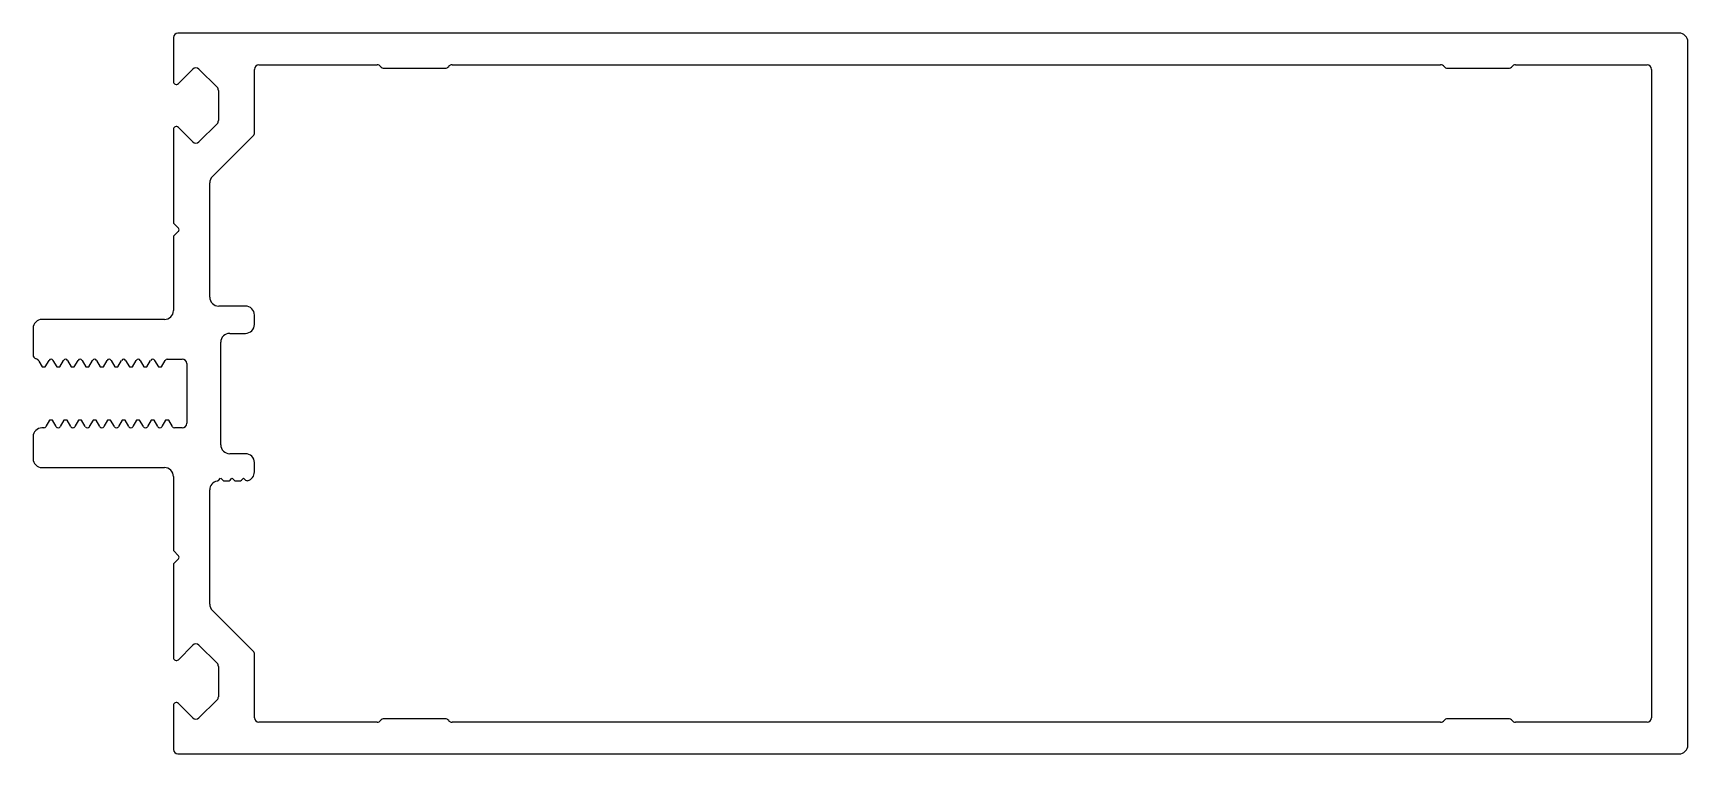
# Model space of a CAD drawing. Extents: x 1 to 147, y -12 to 51.
import ezdxf

# ---------------------------------------------------------------- set-up
doc = ezdxf.new("R2010")
doc.units = 0
doc.layers.get('0').update_dxf_attribs({"linetype": 'CONTINUOUS'})

msp = doc.modelspace()

# ---------------------------------------------------------------- linework, layer by layer
for p, q in [((145.94, 51.08), (13.6, 51.08)), ((13.22, 50.7), (13.22, 46.81)), ((146.73, -11.63), (146.73, 50.29)), ((20.76, 48.29), (31.17, 48.29)), ((37.79, 48.29), (124.92, 48.29)), ((131.54, 48.29), (143.13, 48.29)), ((13.65, 46.63), (14.93, 47.91)), ((15.47, 47.91), (17.07, 46.31)), ((20.36, 42.31), (20.36, 47.89)), ((31.79, 47.99), (37.17, 47.99)), ((125.54, 47.99), (130.92, 47.99)), ((143.53, 47.89), (143.53, -9.23)), ((17.18, 46.04), (17.18, 43.37)), ((13.22, 42.6), (13.22, 34.35)), ((14.93, 41.5), (13.65, 42.78)), ((17.07, 43.1), (15.47, 41.5)), ((16.65, 38.44), (20.24, 42.03)), ((16.42, 27.82), (16.42, 37.88)), ((13.22, 34.35), (13.66, 33.9)), ((13.66, 33.62), (13.22, 33.18)), ((13.22, 33.18), (13.22, 26.64)), ((19.57, 27.03), (17.21, 27.03)), ((0.85, 25.07), (0.85, 22.76)), ((12.43, 25.86), (1.63, 25.86)), ((20.36, 25.42), (20.36, 26.24)), ((17.39, 14.82), (17.39, 23.84)), ((18.18, 24.63), (19.57, 24.63)), ((1.36, 22.19), (1.65, 21.68)), ((1.92, 21.68), (2.25, 22.25)), ((2.6, 22.25), (2.93, 21.68)), ((3.2, 21.68), (3.53, 22.25)), ((3.88, 22.25), (4.21, 21.68)), ((4.48, 21.68), (4.81, 22.25)), ((5.16, 22.25), (5.49, 21.68)), ((5.76, 21.68), (6.09, 22.25)), ((6.44, 22.25), (6.77, 21.68)), ((7.04, 21.68), (7.37, 22.25)), ((7.72, 22.25), (8.05, 21.68)), ((8.32, 21.68), (8.65, 22.25)), ((9, 22.25), (9.33, 21.68)), ((9.6, 21.68), (9.93, 22.25)), ((10.28, 22.25), (10.61, 21.68)), ((10.88, 21.68), (11.21, 22.25)), ((11.56, 22.25), (11.89, 21.68)), ((12.16, 21.68), (12.49, 22.25)), ((12.67, 22.36), (13.99, 22.36)), ((14.39, 21.96), (14.39, 16.71)), ((1.65, 21.68), (1.79, 21.68)), ((1.79, 21.68), (1.92, 21.68)), ((2.93, 21.68), (3.07, 21.68)), ((3.07, 21.68), (3.2, 21.68)), ((4.21, 21.68), (4.35, 21.68)), ((4.35, 21.68), (4.48, 21.68)), ((5.49, 21.68), (5.63, 21.68)), ((5.63, 21.68), (5.76, 21.68)), ((6.77, 21.68), (6.91, 21.68)), ((6.91, 21.68), (7.04, 21.68)), ((8.05, 21.68), (8.19, 21.68)), ((8.19, 21.68), (8.32, 21.68)), ((9.33, 21.68), (9.47, 21.68)), ((9.47, 21.68), (9.6, 21.68)), ((10.61, 21.68), (10.75, 21.68)), ((10.75, 21.68), (10.88, 21.68)), ((11.89, 21.68), (12.03, 21.68)), ((12.03, 21.68), (12.16, 21.68)), ((1.79, 16.31), (1.63, 16.31)), ((2.29, 16.98), (1.96, 16.41)), ((2.56, 16.98), (2.29, 16.98)), ((2.89, 16.41), (2.56, 16.98)), ((3.57, 16.98), (3.24, 16.41)), ((3.71, 16.98), (3.57, 16.98)), ((3.84, 16.98), (3.71, 16.98)), ((4.17, 16.41), (3.84, 16.98)), ((4.85, 16.98), (4.52, 16.41)), ((4.99, 16.98), (4.85, 16.98)), ((5.12, 16.98), (4.99, 16.98)), ((5.45, 16.41), (5.12, 16.98)), ((6.13, 16.98), (5.8, 16.41)), ((6.27, 16.98), (6.13, 16.98)), ((6.4, 16.98), (6.27, 16.98)), ((6.73, 16.41), (6.4, 16.98)), ((7.41, 16.98), (7.08, 16.41)), ((7.55, 16.98), (7.41, 16.98)), ((7.68, 16.98), (7.55, 16.98)), ((8.01, 16.41), (7.68, 16.98)), ((8.69, 16.98), (8.36, 16.41)), ((8.83, 16.98), (8.69, 16.98)), ((8.96, 16.98), (8.83, 16.98)), ((9.29, 16.41), (8.96, 16.98)), ((9.97, 16.98), (9.64, 16.41)), ((10.11, 16.98), (9.97, 16.98)), ((10.24, 16.98), (10.11, 16.98)), ((10.57, 16.41), (10.24, 16.98)), ((11.25, 16.98), (10.92, 16.41)), ((11.39, 16.98), (11.25, 16.98)), ((11.52, 16.98), (11.39, 16.98)), ((11.85, 16.41), (11.52, 16.98)), ((12.53, 16.98), (12.2, 16.41)), ((12.67, 16.98), (12.53, 16.98)), ((12.8, 16.98), (12.67, 16.98)), ((13.13, 16.41), (12.8, 16.98)), ((13.99, 16.31), (13.31, 16.31)), ((0.85, 15.52), (0.85, 13.59)), ((19.57, 14.03), (18.18, 14.03)), ((20.36, 12.42), (20.36, 13.24)), ((1.63, 12.81), (12.43, 12.81)), ((13.22, 12.02), (13.22, 5.49)), ((17.18, 11.68), (17.38, 11.88)), ((17.4, 11.88), (17.57, 11.7)), ((18.21, 11.7), (18.38, 11.88)), ((18.4, 11.88), (18.57, 11.7)), ((19.21, 11.7), (19.38, 11.88)), ((19.4, 11.88), (19.57, 11.71)), ((16.42, 0.78), (16.42, 10.84)), ((17.74, 11.63), (18.04, 11.63)), ((18.74, 11.63), (19.04, 11.63)), ((13.22, 5.49), (13.66, 5.04)), ((13.66, 4.76), (13.22, 4.32)), ((13.22, 4.32), (13.22, -3.94)), ((20.24, -3.37), (16.65, 0.22)), ((13.65, -4.12), (14.93, -2.84)), ((15.47, -2.84), (17.07, -4.44)), ((20.36, -9.23), (20.36, -3.65)), ((17.18, -4.71), (17.18, -7.38)), ((13.22, -8.15), (13.22, -12.04)), ((14.93, -9.25), (13.65, -7.97)), ((17.07, -7.65), (15.47, -9.25)), ((31.17, -9.63), (20.76, -9.63)), ((37.17, -9.33), (31.79, -9.33)), ((124.92, -9.63), (37.79, -9.63)), ((130.92, -9.33), (125.54, -9.33)), ((143.13, -9.63), (131.54, -9.63)), ((13.6, -12.42), (145.94, -12.42))]:
    msp.add_line(p, q)
for centre, radius, start, end in [((13.6, 50.7), 0.381, 90, 180), ((145.94, 50.29), 0.79, 360, 90), ((20.76, 47.89), 0.4, 90, 180), ((31.17, 47.89), 0.4, 38.6822, 90), ((37.79, 47.89), 0.4, 90, 141.3178), ((124.92, 47.89), 0.4, 38.6822, 90), ((131.54, 47.89), 0.4, 90, 141.3178), ((143.13, 47.89), 0.4, 0, 90), ((13.47, 46.81), 0.254, 180, 315), ((15.2, 47.64), 0.381, 45, 135), ((31.79, 48.39), 0.4, 218.6822, 270), ((37.17, 48.39), 0.4, 270, 321.3178), ((125.54, 48.39), 0.4, 218.6822, 270), ((130.92, 48.39), 0.4, 270, 321.3178), ((16.8, 46.04), 0.381, 0.0002, 45.0001), ((13.47, 42.6), 0.254, 45, 180), ((16.8, 43.37), 0.381, 314.9999, 359.9999), ((19.96, 42.31), 0.4, 315, 360), ((15.2, 41.77), 0.381, 225, 315), ((17.21, 37.88), 0.79, 135, 180), ((13.52, 33.76), 0.203, 315, 45), ((17.21, 27.82), 0.79, 180, 270), ((12.43, 26.64), 0.787, 270, 0), ((19.57, 26.24), 0.79, 360, 90), ((1.63, 25.07), 0.787, 90, 180), ((19.57, 25.42), 0.79, 270, 0), ((18.18, 23.84), 0.79, 90, 180), ((1.25, 22.76), 0.406, 180, 252.4003), ((1.01, 21.99), 0.406, 30, 72.4003), ((2.43, 22.15), 0.203, 90, 150), ((2.43, 22.15), 0.203, 30, 90), ((3.71, 22.15), 0.203, 30, 150), ((4.99, 22.15), 0.203, 30, 150), ((6.27, 22.15), 0.203, 30, 150), ((7.55, 22.15), 0.203, 30, 150), ((8.83, 22.15), 0.203, 30, 150), ((10.11, 22.15), 0.203, 30, 150), ((11.39, 22.15), 0.203, 30, 150), ((12.67, 22.15), 0.203, 90, 150), ((13.99, 21.96), 0.4, 360, 90), ((1.63, 15.52), 0.787, 90, 180), ((1.79, 16.51), 0.203, 270, 330), ((3.07, 16.51), 0.203, 210, 330), ((4.35, 16.51), 0.203, 210, 330), ((5.63, 16.51), 0.203, 210, 330), ((6.91, 16.51), 0.203, 210, 330), ((8.19, 16.51), 0.203, 210, 330), ((9.47, 16.51), 0.203, 210, 330), ((10.75, 16.51), 0.203, 210, 330), ((12.03, 16.51), 0.203, 210, 330), ((13.31, 16.51), 0.203, 210, 270), ((13.99, 16.71), 0.4, 270, 0), ((18.18, 14.82), 0.79, 180, 270), ((1.63, 13.59), 0.787, 180, 270), ((19.57, 13.24), 0.79, 360, 90), ((12.43, 12.02), 0.787, 360, 90), ((17.04, 11.82), 0.2, 279.6224, 315), ((17.39, 11.87), 0.008, 45, 135), ((17.74, 11.88), 0.25, 225, 270), ((18.04, 11.88), 0.25, 270, 315), ((18.39, 11.87), 0.008, 45, 135), ((18.74, 11.88), 0.25, 225, 270), ((19.04, 11.88), 0.25, 270, 315), ((19.39, 11.87), 0.008, 45, 135), ((19.71, 11.85), 0.2, 225, 283.3001), ((19.57, 12.42), 0.79, 283.3001, 0), ((17.21, 10.84), 0.79, 99.6224, 180), ((13.52, 4.9), 0.203, 315, 45), ((17.21, 0.78), 0.79, 180, 225), ((15.2, -3.11), 0.381, 45, 135), ((13.47, -3.94), 0.254, 180, 315), ((19.96, -3.65), 0.4, 0, 45), ((16.8, -4.71), 0.381, 0.0002, 45.0001), ((13.47, -8.15), 0.254, 45, 180), ((16.8, -7.38), 0.381, 314.9999, 359.9999), ((15.2, -8.98), 0.381, 225, 315), ((20.76, -9.23), 0.4, 180, 270), ((31.17, -9.23), 0.4, 270, 321.3178), ((31.79, -9.73), 0.4, 90, 141.3178), ((37.17, -9.73), 0.4, 38.6822, 90), ((37.79, -9.23), 0.4, 218.6822, 270), ((124.92, -9.23), 0.4, 270, 321.3178), ((125.54, -9.73), 0.4, 90, 141.3178), ((130.92, -9.73), 0.4, 38.6822, 90), ((131.54, -9.23), 0.4, 218.6822, 270), ((143.13, -9.23), 0.4, 270, 360), ((145.94, -11.63), 0.79, 270, 360), ((13.6, -12.04), 0.381, 180, 270)]:
    msp.add_arc(centre, radius, start, end)

doc.saveas('drawing.dxf')
